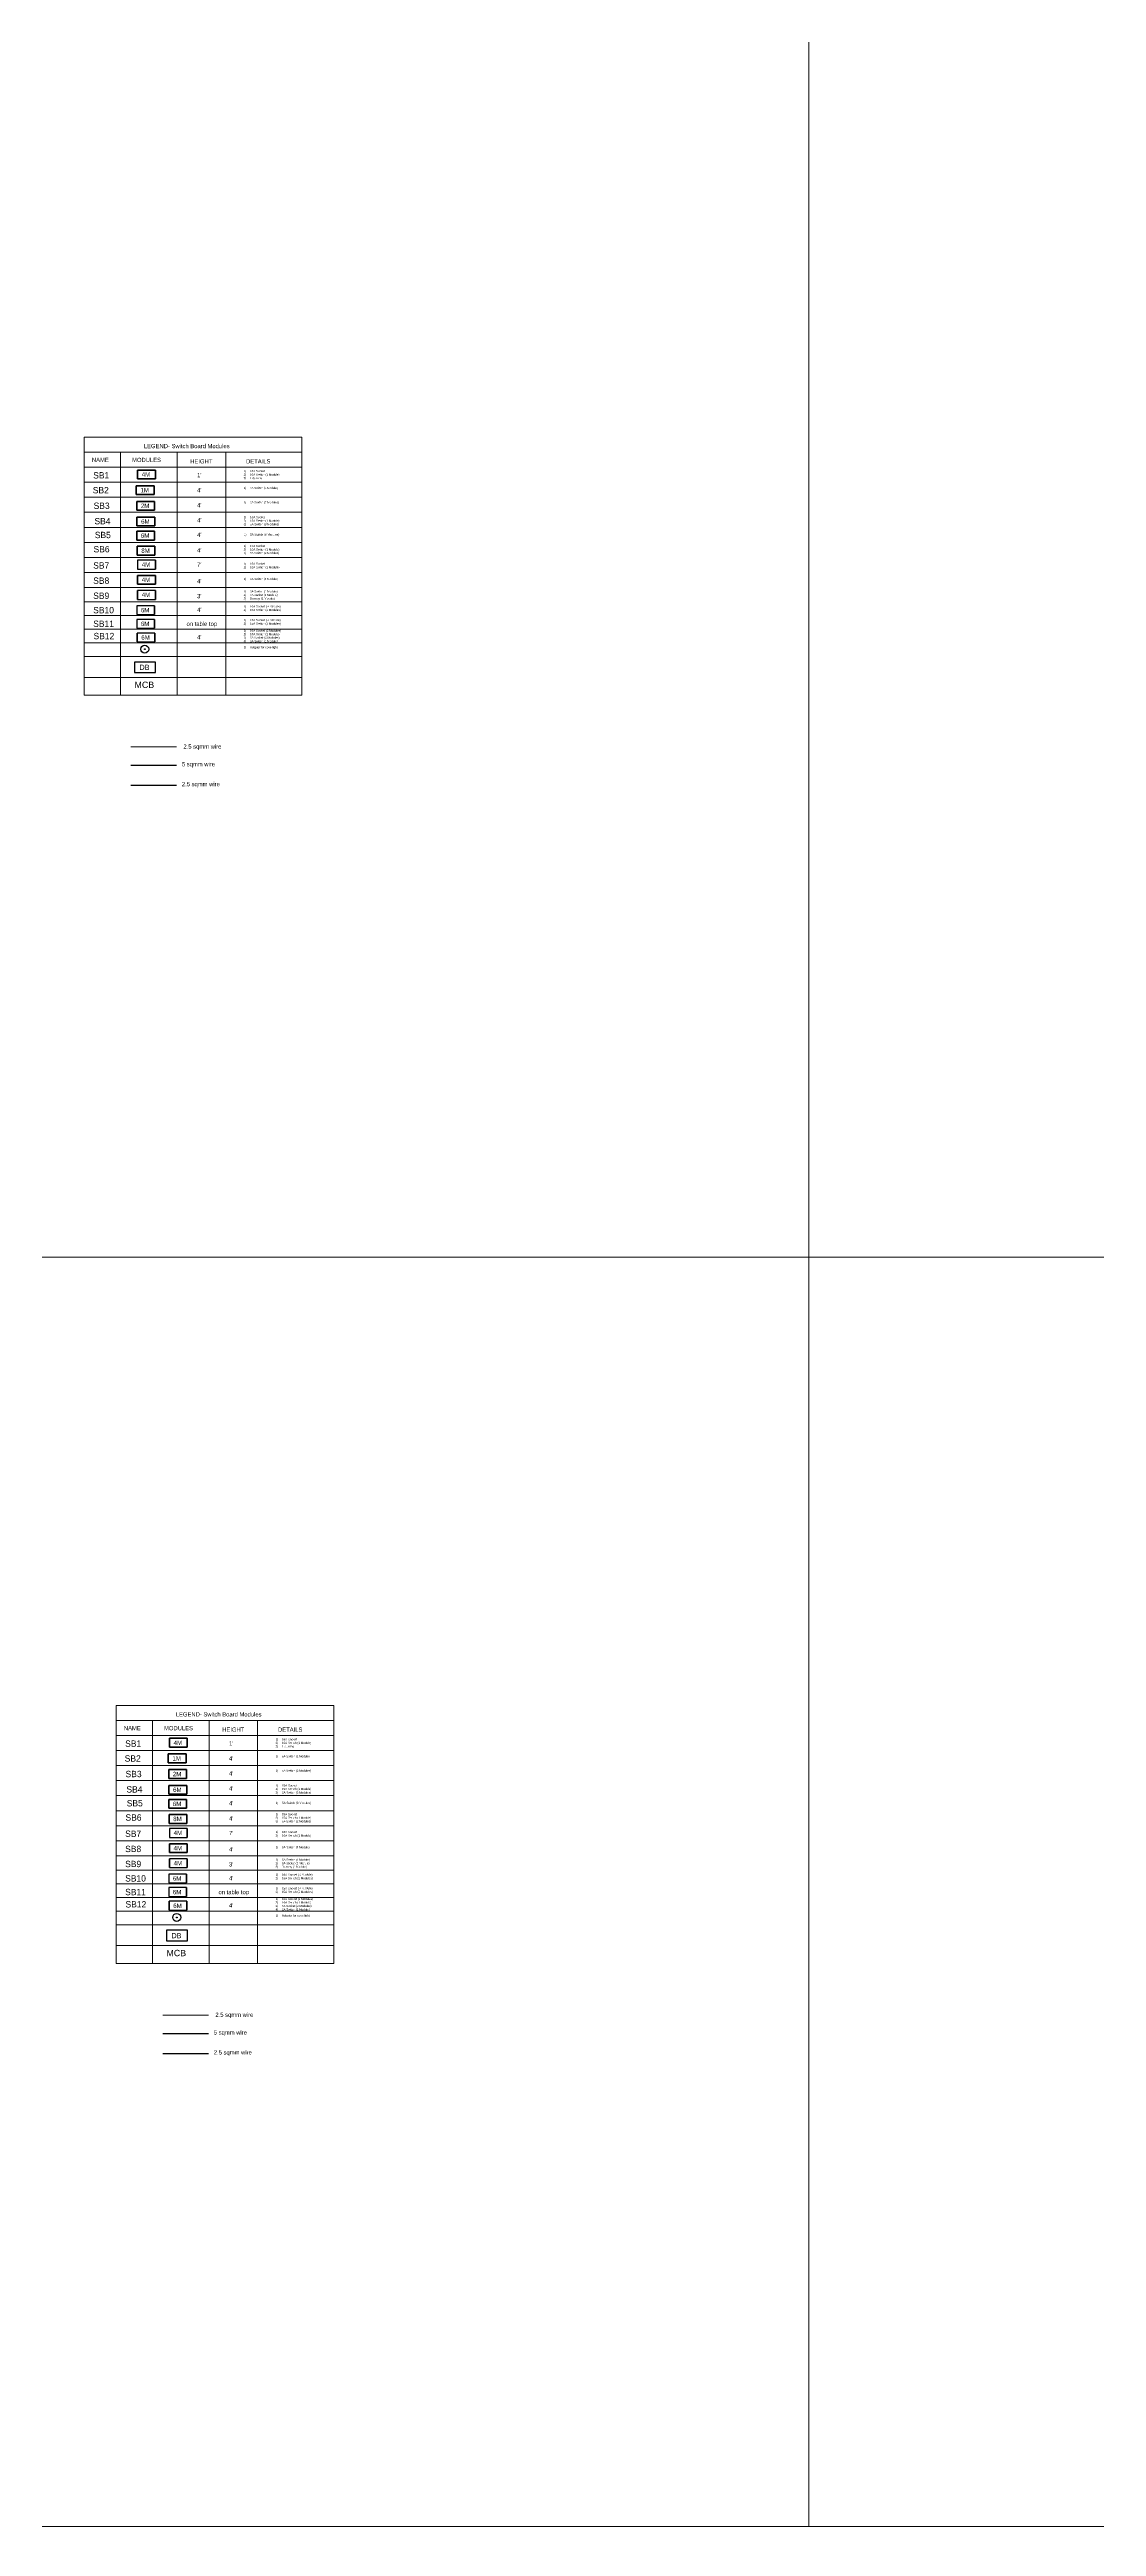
# Model space of a CAD drawing. Header units: millimetres. Extents: x 1464389 to 1998638, y -29162 to 256806.
# Drawn here: x 1733076 to 1757817, y 132187 to 190728 of the extents above; entities that cross this region are included whole.
import ezdxf

# ---------------------------------------------------------------- set-up
doc = ezdxf.new("R2010")
doc.units = ezdxf.units.MM
doc.header["$LTSCALE"] = 15
doc.layers.get('0').update_dxf_attribs({"lineweight": 5})
for name, color, linetype in [('0_1.5sqmm wire', 4, 'Continuous'), ('0_2.5sqmm', 6, 'Continuous'), ('0_COVE_loop', 30, 'Continuous'), ('Walls & Columns', 7, 'Continuous')]:
    doc.layers.add(name, color=color, linetype=linetype)
doc.layers.add('signage', color=52, linetype='Continuous', lineweight=30)
doc.styles.add('ARIAL', font='arial.ttf')

msp = doc.modelspace()

# ---------------------------------------------------------------- linework, layer by layer
for p, q in [((1751021.6, 233580.1), (1751021.6, 132187)), ((1733892.6, 181568.4), (1739038.6, 181568.4)), ((1733892.6, 181212.8), (1733892.6, 181568.4)), ((1733892.6, 181212.8), (1735619.7, 181212.8)), ((1734756.1, 181213.3), (1734756.1, 176383.2)), ((1736090.5, 181212.8), (1736090.5, 176383.2)), ((1737238.6, 181212), (1737238.6, 176383.2)), ((1733892.6, 180857.1), (1739038.6, 180857.1)), ((1733892.6, 180501.4), (1739038.6, 180501.4)), ((1733892.6, 180145.8), (1739038.6, 180145.8)), ((1733892.6, 179790.1), (1739038.6, 179790.1)), ((1733892.6, 179434.4), (1739038.6, 179434.4)), ((1733892.6, 179078.8), (1739038.6, 179078.8)), ((1733892.6, 178723.1), (1739038.6, 178723.1)), ((1733892.6, 178367.4), (1739038.6, 178367.4)), ((1733892.6, 178011.7), (1739038.6, 178011.7)), ((1733892.6, 177671.3), (1739038.6, 177671.3)), ((1736090.5, 177671.3), (1736090.5, 177670.8)), ((1733892.6, 177348.9), (1739038.6, 177348.9)), ((1733892.6, 177027), (1739038.6, 177027)), ((1733892.6, 176705.1), (1739038.6, 176705.1)), ((1733892.6, 176383.2), (1739038.6, 176383.2)), ((1734756.1, 176383.2), (1734756.1, 175468.5)), ((1736090.5, 176383.2), (1736090.5, 175468.1)), ((1737238.6, 176383.2), (1737238.6, 175467.8)), ((1733892.6, 175889.1), (1739038.6, 175889.1)), ((1687036, 162189.9), (1833222.5, 162189.9)), ((1734647.6, 151593.8), (1739793.7, 151593.8)), ((1734647.6, 151238.1), (1734647.6, 151593.8)), ((1734647.6, 151238.1), (1736374.8, 151238.1)), ((1735511.2, 151238.6), (1735511.2, 146408.6)), ((1736845.6, 151238.1), (1736845.6, 146408.6)), ((1737993.7, 151237.3), (1737993.7, 146408.6)), ((1734647.6, 150882.4), (1739793.7, 150882.4)), ((1734647.6, 150526.8), (1739793.7, 150526.8)), ((1734647.6, 150171.1), (1739793.7, 150171.1)), ((1734647.6, 149815.4), (1739793.7, 149815.4)), ((1734647.6, 149459.7), (1739793.7, 149459.7)), ((1734647.6, 149104.1), (1739793.7, 149104.1)), ((1734647.6, 148748.4), (1739793.7, 148748.4)), ((1734647.6, 148392.7), (1739793.7, 148392.7)), ((1734647.6, 148037.1), (1739793.7, 148037.1)), ((1734647.6, 147696.7), (1739793.7, 147696.7)), ((1736845.6, 147696.7), (1736845.6, 147696.2)), ((1734647.6, 147374.3), (1739793.7, 147374.3)), ((1734647.6, 147052.4), (1739793.7, 147052.4)), ((1734647.6, 146730.5), (1739793.7, 146730.5)), ((1734647.6, 146408.6), (1739793.7, 146408.6)), ((1735511.2, 146408.6), (1735511.2, 145493.8)), ((1736845.6, 146408.6), (1736845.6, 145493.4)), ((1737993.7, 146408.6), (1737993.7, 145493.1)), ((1734647.6, 145914.5), (1739793.7, 145914.5))]:
    msp.add_line(p, q)
at = {"color": 2, "ltscale": 0.25}
for p, q in [((1734999, 174245.7), (1736077.2, 174245.7)), ((1735754.1, 144271), (1736832.3, 144271))]:
    msp.add_line(p, q, dxfattribs=at)
msp.add_lwpolyline([(1687036, 233580.1), (1833222.5, 233580.1), (1833222.5, 132187), (1687036, 132187)], close=True)
for points in [[(1739038.6, 176383.2), (1739038.6, 181568.4)], [(1733892.6, 176383.2), (1733892.6, 181212.8), (1739038.6, 181211.6)], [(1739038.6, 175467.2), (1733892.6, 175468.7), (1733892.6, 176383.2)], [(1739038.6, 175467.2), (1739038.6, 176383.2)], [(1734647.6, 146408.6), (1734647.6, 151238.1), (1739793.7, 151236.9)], [(1739793.7, 146408.6), (1739793.7, 151593.8)], [(1739793.7, 145492.6), (1734647.6, 145494), (1734647.6, 146408.6)], [(1739793.7, 145492.6), (1739793.7, 146408.6)]]:
    msp.add_lwpolyline(points)
at = {"layer": '0_1.5sqmm wire'}
for p, q in [((1735125.7, 180418.7), (1735545.7, 180418.7)), ((1735125.7, 180208.7), (1735125.7, 180418.7)), ((1735155.7, 180788.7), (1735575.7, 180788.7)), ((1735155.7, 180578.7), (1735155.7, 180788.7)), ((1735575.7, 180578.7), (1735155.7, 180578.7)), ((1735545.7, 180418.7), (1735545.7, 180208.7)), ((1735575.7, 180788.7), (1735575.7, 180578.7)), ((1735545.7, 180208.7), (1735125.7, 180208.7)), ((1735135.7, 180048.7), (1735555.7, 180048.7)), ((1735135.7, 179838.7), (1735135.7, 180048.7)), ((1735555.7, 179838.7), (1735135.7, 179838.7)), ((1735555.7, 180048.7), (1735555.7, 179838.7)), ((1735135.7, 179344.7), (1735555.7, 179344.7)), ((1735135.7, 179134.7), (1735135.7, 179344.7)), ((1735555.7, 179134.7), (1735135.7, 179134.7)), ((1735142.1, 179677.8), (1735562.1, 179677.8)), ((1735142.1, 179467.8), (1735142.1, 179677.8)), ((1735562.1, 179467.8), (1735142.1, 179467.8)), ((1735555.7, 179344.7), (1735555.7, 179134.7)), ((1735562.1, 179677.8), (1735562.1, 179467.8)), ((1735145.7, 178988.7), (1735565.7, 178988.7)), ((1735145.7, 178778.7), (1735145.7, 178988.7)), ((1735565.7, 178778.7), (1735145.7, 178778.7)), ((1735565.7, 178988.7), (1735565.7, 178778.7)), ((1735575.7, 178658.7), (1735575.7, 178448.7)), ((1735155.7, 178299), (1735575.7, 178299)), ((1735155.7, 178089), (1735155.7, 178299)), ((1735575.7, 178089), (1735155.7, 178089)), ((1735575.7, 178299), (1735575.7, 178089)), ((1735155.7, 177733.3), (1735155.7, 177943.3)), ((1735555.7, 177581.6), (1735555.7, 177371.6)), ((1735575.7, 177943.3), (1735575.7, 177733.3)), ((1735145.7, 176727), (1735145.7, 176937)), ((1735555.7, 177259.2), (1735555.7, 177049.2)), ((1735565.7, 176937), (1735565.7, 176727)), ((1735910.8, 150814), (1736330.8, 150814)), ((1735910.8, 150604), (1735910.8, 150814)), ((1736330.8, 150604), (1735910.8, 150604)), ((1736330.8, 150814), (1736330.8, 150604)), ((1735880.8, 150444), (1736300.8, 150444)), ((1735880.8, 150234), (1735880.8, 150444)), ((1736300.8, 150234), (1735880.8, 150234)), ((1735890.8, 150074), (1736310.8, 150074)), ((1735890.8, 149864), (1735890.8, 150074)), ((1736310.8, 149864), (1735890.8, 149864)), ((1736300.8, 150444), (1736300.8, 150234)), ((1736310.8, 150074), (1736310.8, 149864)), ((1735890.8, 149370), (1736310.8, 149370)), ((1735890.8, 149160), (1735890.8, 149370)), ((1735897.2, 149703.1), (1736317.2, 149703.1)), ((1735897.2, 149493.1), (1735897.2, 149703.1)), ((1736317.2, 149493.1), (1735897.2, 149493.1)), ((1736310.8, 149370), (1736310.8, 149160)), ((1736317.2, 149703.1), (1736317.2, 149493.1)), ((1736310.8, 149160), (1735890.8, 149160)), ((1735900.8, 149014), (1736320.8, 149014)), ((1735900.8, 148804), (1735900.8, 149014)), ((1736320.8, 148804), (1735900.8, 148804)), ((1736320.8, 149014), (1736320.8, 148804)), ((1735910.8, 148324.3), (1736330.8, 148324.3)), ((1735910.8, 148114.3), (1735910.8, 148324.3)), ((1736330.8, 148114.3), (1735910.8, 148114.3)), ((1736330.8, 148684), (1736330.8, 148474)), ((1736330.8, 148324.3), (1736330.8, 148114.3)), ((1735910.8, 147758.7), (1735910.8, 147968.7)), ((1736310.8, 147607), (1736310.8, 147397)), ((1736330.8, 147968.7), (1736330.8, 147758.7)), ((1735900.8, 146752.3), (1735900.8, 146962.3)), ((1736310.8, 147284.6), (1736310.8, 147074.6)), ((1736320.8, 146962.3), (1736320.8, 146752.3))]:
    msp.add_line(p, q, dxfattribs=at)
for points in [[(1735545.7, 180418.7), (1735125.7, 180418.7), (1735125.7, 180208.7), (1735545.7, 180208.7)], [(1735575.7, 180788.7), (1735155.7, 180788.7), (1735155.7, 180578.7), (1735575.7, 180578.7)], [(1735555.7, 180048.7), (1735135.7, 180048.7), (1735135.7, 179838.7), (1735555.7, 179838.7)], [(1735555.7, 179344.7), (1735135.7, 179344.7), (1735135.7, 179134.7), (1735555.7, 179134.7)], [(1735562.1, 179677.8), (1735142.1, 179677.8), (1735142.1, 179467.8), (1735562.1, 179467.8)], [(1735565.7, 178988.7), (1735145.7, 178988.7), (1735145.7, 178778.7), (1735565.7, 178778.7)], [(1735575.7, 178658.7), (1735155.7, 178658.7), (1735155.7, 178448.7), (1735575.7, 178448.7)], [(1735575.7, 178299), (1735155.7, 178299), (1735155.7, 178089), (1735575.7, 178089)], [(1735555.7, 177581.6), (1735135.7, 177581.6), (1735135.7, 177371.6), (1735555.7, 177371.6)], [(1735575.7, 177943.3), (1735155.7, 177943.3), (1735155.7, 177733.3), (1735575.7, 177733.3)], [(1735555.7, 177259.2), (1735135.7, 177259.2), (1735135.7, 177049.2), (1735555.7, 177049.2)], [(1735565.7, 176937), (1735145.7, 176937), (1735145.7, 176727), (1735565.7, 176727)], [(1735582.6, 176251.2), (1735082.6, 176251.2), (1735082.6, 176001.2), (1735582.6, 176001.2)], [(1736330.8, 150814), (1735910.8, 150814), (1735910.8, 150604), (1736330.8, 150604)], [(1736300.8, 150444), (1735880.8, 150444), (1735880.8, 150234), (1736300.8, 150234)], [(1736310.8, 150074), (1735890.8, 150074), (1735890.8, 149864), (1736310.8, 149864)], [(1736310.8, 149370), (1735890.8, 149370), (1735890.8, 149160), (1736310.8, 149160)], [(1736317.2, 149703.1), (1735897.2, 149703.1), (1735897.2, 149493.1), (1736317.2, 149493.1)], [(1736320.8, 149014), (1735900.8, 149014), (1735900.8, 148804), (1736320.8, 148804)], [(1736330.8, 148684), (1735910.8, 148684), (1735910.8, 148474), (1736330.8, 148474)], [(1736330.8, 148324.3), (1735910.8, 148324.3), (1735910.8, 148114.3), (1736330.8, 148114.3)], [(1736310.8, 147607), (1735890.8, 147607), (1735890.8, 147397), (1736310.8, 147397)], [(1736330.8, 147968.7), (1735910.8, 147968.7), (1735910.8, 147758.7), (1736330.8, 147758.7)], [(1736310.8, 147284.6), (1735890.8, 147284.6), (1735890.8, 147074.6), (1736310.8, 147074.6)], [(1736320.8, 146962.3), (1735900.8, 146962.3), (1735900.8, 146752.3), (1736320.8, 146752.3)], [(1736337.6, 146276.5), (1735837.6, 146276.5), (1735837.6, 146026.5), (1736337.6, 146026.5)]]:
    msp.add_lwpolyline(points, close=True, dxfattribs=at)
at = {"layer": '0_2.5sqmm'}
for p, q in [((1734999, 173343.4), (1736077.2, 173343.4)), ((1735754.1, 143368.7), (1736832.3, 143368.7))]:
    msp.add_line(p, q, dxfattribs=at)
at = {"layer": '0_COVE_loop', "color": 116, "true_color": 0x136734}
for p, q in [((1734999, 173814.4), (1736077.2, 173814.4)), ((1735754.1, 143839.7), (1736832.3, 143839.7))]:
    msp.add_line(p, q, dxfattribs=at)
at = {"layer": 'signage'}
for centre, radius in [((1735325.9, 176555.6), 93.4), ((1735326.5, 176555.3), 9.31), ((1736081, 146580.9), 93.4), ((1736081.6, 146580.6), 9.31)]:
    msp.add_circle(centre, radius, dxfattribs=at)

# ---------------------------------------------------------------- texts
at = {"color": 2, "char_height": 150, "attachment_point": 1, "style": 'ARIAL'}
for insert in [(1735083.2, 175789.5), (1735838.3, 145814.8)]:
    msp.add_mtext_dynamic_manual_height_columns('\\pxt5;MCB', width=2591.079, gutter_width=250, heights=[0], dxfattribs=dict(at, insert=insert))
at = {"layer": '0_1.5sqmm wire'}
for s, height, p in [('SB2', 150, (1734097.1, 180238.1)), ('SB1', 150, (1734107.1, 180589.5)), ('1M', 105, (1735223.8, 180261.6)), ('4M', 105, (1735253.8, 180631.6)), ('SB3', 150, (1734117.1, 179870.6)), ('2M', 105, (1735233.8, 179891.6)), ('SB4', 150, (1734137.1, 179507.1)), ('SB5', 150, (1734145.1, 179179.3)), ('6M', 105, (1735233.8, 179187.6)), ('6M', 105, (1735240.2, 179520.7)), ('SB7', 150, (1734107.1, 178459.5)), ('SB6', 150, (1734115.1, 178842.5)), ('8M', 105, (1735243.8, 178831.6)), ('4M', 105, (1735253.8, 178501.6)), ('SB8', 150, (1734107.1, 178099.8)), ('4M', 105, (1735253.8, 178141.9)), ('SB9', 150, (1734107.1, 177744.1)), ('SB10', 150, (1734107.1, 177403.7)), ('6M', 105, (1735233.8, 177424.5)), ('4M', 105, (1735253.8, 177786.2)), ('SB11', 150, (1734107.1, 177081.3)), ('SB12', 150, (1734115.1, 176790.8)), ('6M', 105, (1735233.8, 177102.1)), ('6M', 105, (1735243.8, 176779.9)), ('DB', 125, (1735199.3, 176064.1)), ('SB1', 150, (1734862.2, 150614.8)), ('4M', 105, (1736008.9, 150656.9)), ('SB2', 150, (1734852.2, 150263.4)), ('SB3', 150, (1734872.2, 149895.9)), ('1M', 105, (1735978.9, 150286.9)), ('2M', 105, (1735988.9, 149916.9)), ('SB4', 150, (1734892.2, 149532.4)), ('SB5', 150, (1734900.2, 149204.6)), ('6M', 105, (1735988.9, 149212.9)), ('6M', 105, (1735995.3, 149546)), ('SB6', 150, (1734870.2, 148867.9)), ('8M', 105, (1735998.9, 148856.9)), ('SB7', 150, (1734862.2, 148484.8)), ('SB8', 150, (1734862.2, 148125.1)), ('4M', 105, (1736008.9, 148526.9)), ('4M', 105, (1736008.9, 148167.2)), ('SB9', 150, (1734862.2, 147769.4)), ('SB10', 150, (1734862.2, 147429)), ('6M', 105, (1735988.9, 147449.8)), ('4M', 105, (1736008.9, 147811.6)), ('SB11', 150, (1734862.2, 147106.6)), ('SB12', 150, (1734870.2, 146816.1)), ('6M', 105, (1735988.9, 147127.4)), ('6M', 105, (1735998.9, 146805.2)), ('DB', 125, (1735954.4, 146089.5))]:
    msp.add_text(s, height=height, dxfattribs=at).set_placement(p)
at = {"layer": 'Walls & Columns', "attachment_point": 1}
for s, insert, char_height in [('NAME', (1734076.9, 181079.2), 100), ('MODULES', (1735026.4, 181079.2), 100), ('LEGEND- Switch Board Modules', (1735304.9, 181405.3), 100), ('HEIGHT', (1736400.4, 181045.5), 100), ('DETAILS', (1737720.4, 181045.5), 100), ("4'", (1736563.1, 180364.6), 100), ("1'", (1736563.1, 180720.3), 100), ('\\pxi-3,l4,t4;1)^I16A Socket\\P2)^I16A Switch (1 Module)\\P3)^I1 dummy', (1737613.1, 180790.3), 50), ('\\pxi-3,l4,t4;1)^I5A Switch (1 Module)', (1737613.1, 180390.3), 50), ("4'", (1736563.1, 180008.9), 100), ('\\pxi-3,l4,t4;1)^I5A Switch (2 Modules)', (1737613.1, 180050.3), 50), ("4'", (1736563.1, 179653.2), 100), ("4'", (1736563.1, 179305.2), 100), ('\\pxi-3,l4,t4;1)^I15A Socket\\P2)^I15A Switch (1 Module)\\P3)^I5A Switch (3 Modules)', (1737613.1, 179700.3), 50), ('\\pxi-3,l4,t4;1)^I5A Switch (6 Modules)', (1737616, 179289.5), 50), ("4'", (1736563.1, 178941.9), 100), ("7'", (1736563.1, 178600.3), 100), ('\\pxi-3,l4,t4;1)^I15A Socket\\P2)^I15A Switch (1 Module)\\P3)^I5A Switch (2 Modules)', (1737613.1, 179020.3), 50), ('\\pxi-3,l4,t4;1)^I16A Socket\\P2)^I16A Switch (1 Module)', (1737613.1, 178600.3), 50), ("4'", (1736563.1, 178215.3), 100), ('\\pxi-3,l4,t4;1)^I5A Switch (4 Module)', (1737613.1, 178241), 50), ("4'", (1736563.1, 177534.5), 100), ("3'", (1736563.1, 177859.6), 100), ('\\pxi-3,l4,t4;1)^I5A Switch (1 Module)\\P2)^I5A socket (2 Module)\\P3)^IDummy (1 Module)', (1737613.1, 177945.3), 50), ('\\pxi-3,l4,t4;1)^I16A Socket ( 4 Module)\\P2)^I16A Switch (2 Modules)', (1737613.1, 177591.5), 50), ('on table top', (1736313.1, 177204.5), 100), ("4'", (1736563.1, 176890.7), 100), ('\\pxi-3,l4,t4;1)^I16A Socket (2 Modules)\\P2)^I16A Switch (1 Module)\\P3)^I5A Socket (2 Modules)\\P4)^I5A Switch (1 Module)', (1737613.1, 177019.2), 50), ('\\pxi-3,l4,t4;1)^I15A Socket ( 4 Module)\\P2)^I15A Switch (2 Modules)', (1737613.1, 177269.1), 50), ('\\pxi-3,l4,t4;1)^IAdapter for cove light', (1737613.1, 176627.2), 50), ('5 sqmm wire', (1736202.5, 173887.4), 100), ('2.5 sqmm wire', (1736240, 174305.3), 100), ('2.5 sqmm wire', (1736202.5, 173416.4), 100), ('NAME', (1734832, 151104.6), 100), ('MODULES', (1735781.5, 151104.6), 100), ('LEGEND- Switch Board Modules', (1736060, 151430.6), 100), ('HEIGHT', (1737155.5, 151070.8), 100), ('DETAILS', (1738475.5, 151070.8), 100), ("1'", (1737318.2, 150745.6), 100), ('\\pxi-3,l4,t4;1)^I16A Socket\\P2)^I16A Switch (1 Module)\\P3)^I1 dummy', (1738368.2, 150815.6), 50), ("4'", (1737318.2, 150389.9), 100), ("4'", (1737318.2, 150034.2), 100), ('\\pxi-3,l4,t4;1)^I5A Switch (1 Module)', (1738368.2, 150415.6), 50), ('\\pxi-3,l4,t4;1)^I5A Switch (2 Modules)', (1738368.2, 150075.6), 50), ("4'", (1737318.2, 149678.6), 100), ("4'", (1737318.2, 149330.5), 100), ('\\pxi-3,l4,t4;1)^I15A Socket\\P2)^I15A Switch (1 Module)\\P3)^I5A Switch (3 Modules)', (1738368.2, 149725.6), 50), ('\\pxi-3,l4,t4;1)^I5A Switch (6 Modules)', (1738371.1, 149314.9), 50), ("4'", (1737318.2, 148967.2), 100), ('\\pxi-3,l4,t4;1)^I15A Socket\\P2)^I15A Switch (1 Module)\\P3)^I5A Switch (2 Modules)', (1738368.2, 149045.6), 50), ("4'", (1737318.2, 148240.6), 100), ("7'", (1737318.2, 148625.6), 100), ('\\pxi-3,l4,t4;1)^I16A Socket\\P2)^I16A Switch (1 Module)', (1738368.2, 148625.6), 50), ('\\pxi-3,l4,t4;1)^I5A Switch (4 Module)', (1738368.2, 148266.3), 50), ("4'", (1737318.2, 147559.8), 100), ("3'", (1737318.2, 147885), 100), ('\\pxi-3,l4,t4;1)^I5A Switch (1 Module)\\P2)^I5A socket (2 Module)\\P3)^IDummy (1 Module)', (1738368.2, 147970.6), 50), ('\\pxi-3,l4,t4;1)^I16A Socket ( 4 Module)\\P2)^I16A Switch (2 Modules)', (1738368.2, 147616.8), 50), ('on table top', (1737068.2, 147229.8), 100), ('\\pxi-3,l4,t4;1)^I16A Socket (2 Modules)\\P2)^I16A Switch (1 Module)\\P3)^I5A Socket (2 Modules)\\P4)^I5A Switch (1 Module)', (1738368.2, 147044.5), 50), ('\\pxi-3,l4,t4;1)^I15A Socket ( 4 Module)\\P2)^I15A Switch (2 Modules)', (1738368.2, 147294.4), 50), ("4'", (1737318.2, 146916), 100), ('\\pxi-3,l4,t4;1)^IAdapter for cove light', (1738368.2, 146652.5), 50), ('2.5 sqmm wire', (1736995.1, 144330.7), 100), ('5 sqmm wire', (1736957.6, 143912.7), 100), ('2.5 sqmm wire', (1736957.6, 143441.7), 100)]:
    msp.add_mtext_dynamic_manual_height_columns(s, width=2820.815, gutter_width=1.97, heights=[482.8], dxfattribs=dict(at, insert=insert, char_height=char_height))

doc.saveas('drawing.dxf')
